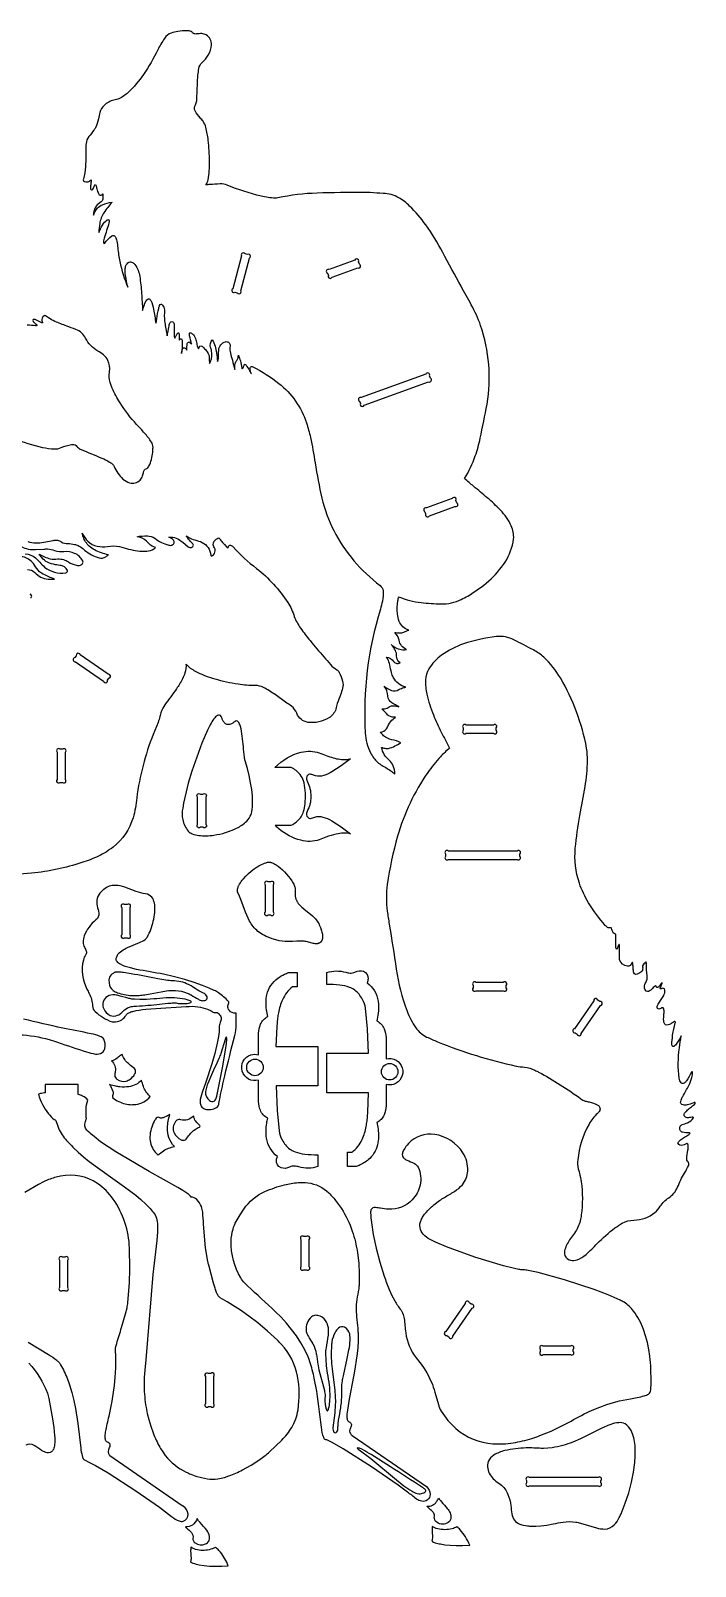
# Model space of a CAD drawing. Extents: x 24.3 to 52.2, y 11 to 37.2.
# Drawn here: x 42.19 to 52.24, y 11.23 to 34.44 of the extents above; entities that cross this region are included whole.
import ezdxf

# ---------------------------------------------------------------- set-up
doc = ezdxf.new("R2010")
doc.units = 0
doc.header["$MEASUREMENT"] = 0
doc.layers.get('0').update_dxf_attribs({"linetype": 'CONTINUOUS'})

msp = doc.modelspace()

# ---------------------------------------------------------------- linework, layer by layer
for points in [[(45.527, 29.254, -0.040772), (45.507, 29.34, -0.462979), (45.528, 29.365, -0.128791), (45.55, 29.362, -0.049562), (45.943, 29.112, -0.147565), (46.361, 28.513, -0.025581), (46.42, 28.295, -0.013372), (46.491, 27.91, 0.015224), (46.593, 27.377, 0.057868), (46.772, 26.886, 0.111184), (47.476, 26.054, -0.200682), (47.518, 25.976, -0.073309), (47.508, 25.818, -0.029023), (47.479, 25.697, 0.090055), (47.249, 23.826, 0.106437), (47.33, 23.528, 0.043726), (47.379, 23.445, 0.097324), (47.503, 23.336, -0.029783), (47.652, 23.243, -0.018141), (47.698, 23.206, 0.085694), (47.674, 23.33, 0.113279), (47.612, 23.415, -0.172395), (47.496, 23.609, 0.15305), (47.513, 23.604, 0.082138), (47.58, 23.591, 0.051844), (47.602, 23.593, 0.06517), (47.698, 23.63, -0.010374), (47.789, 23.677, 0.067193), (47.65, 23.724, -0.126116), (47.528, 23.785, -0.021172), (47.476, 23.838, 0.219053), (47.571, 23.89, 0.049125), (47.602, 23.95, -0.105175), (47.673, 24.037, -0.031883), (47.709, 24.063, -0.144272), (47.607, 24.086, -0.051908), (47.592, 24.098, -0.010503), (47.501, 24.192, 0.144221), (47.582, 24.201, 0.053539), (47.613, 24.222, -0.166104), (47.686, 24.237, -0.03772), (47.759, 24.224, -0.044542), (47.723, 24.241, -0.011487), (47.651, 24.283, -0.240347), (47.592, 24.381, 0.139622), (47.538, 24.536, 0.089887), (47.644, 24.47, 0.217327), (47.759, 24.482, -0.074916), (47.835, 24.514, -0.04447), (47.862, 24.517, -0.202975), (47.674, 24.668, -0.053822), (47.647, 24.739, -0.017577), (47.621, 24.855, 0.065788), (47.589, 24.944, 0.038588), (47.568, 24.975, -0.213749), (47.68, 24.904, 0.180505), (47.729, 24.876, 0.085795), (47.747, 24.877, 0.055747), (47.776, 24.887, -0.16982), (47.726, 24.967, -0.029013), (47.723, 25.01, 0.124388), (47.694, 25.093, 0.037477), (47.64, 25.164, 0.172299), (47.82, 25.084, 0.069621), (47.875, 25.089, -0.260544), (47.76, 25.229, 0.145007), (47.696, 25.347, 0.032657), (47.768, 25.338, 0.101739), (47.834, 25.352, -0.015311), (47.907, 25.383, -0.229171), (47.763, 25.514, -0.079183), (47.737, 25.629, -0.057845), (47.742, 25.826, -0.068263), (47.76, 25.886, 0.086745), (48.093, 25.798, 0.019665), (48.396, 25.778, 0.11819), (48.702, 25.845, 0.027778), (48.799, 25.897, 0.043529), (49.118, 26.125, 0.06709), (49.367, 26.411, 0.10947), (49.493, 26.759, 0.136956), (49.458, 26.957, 0.081604), (49.294, 27.195, 0.024966), (49.096, 27.381, 0.004518), (48.888, 27.556, -0.009427), (48.751, 27.674, 0.05985), (48.914, 28.016, 0.033488), (48.988, 28.282, 0.004868), (49.092, 28.797, 0.12504), (48.995, 29.987, 0.042419), (48.854, 30.299, 0.00249), (48.698, 30.579, -0.002268), (48.421, 31.092, 0.032317), (48.165, 31.507, 0.039698), (47.921, 31.792, 0.056565), (47.755, 31.919, 0.125464), (47.521, 31.983, -0.009386), (47.325, 31.996, 0.014605), (47.226, 31.999, 0.007702), (46.521, 31.988, 0.046505), (45.929, 31.915, -0.040768), (45.886, 31.912, -0.048831), (45.675, 31.942, -0.03478), (45.159, 32.108, 0.10837), (45.055, 32.127, 0.01146), (44.897, 32.117, -0.017336), (44.839, 32.116, 0.129207), (44.872, 32.19, 0.047421), (44.893, 32.467, 0.025874), (44.875, 32.789, 0.033105), (44.839, 32.983, 0.076913), (44.797, 33.074, 0.036415), (44.751, 33.126, -0.052159), (44.676, 33.232, -0.291498), (44.682, 33.322, 0.100968), (44.7, 33.384, 0.019815), (44.703, 33.458, -0.005973), (44.718, 33.774, -0.016783), (44.733, 33.872, -0.161306), (44.781, 33.962, 0.089163), (44.871, 34.075, 0.127736), (44.923, 34.229, 0.279506), (44.843, 34.379, 0.112324), (44.777, 34.399, 0.051412), (44.699, 34.394, -0.16524), (44.649, 34.403, -0.092947), (44.63, 34.423, 0.125953), (44.613, 34.434, 0.057677), (44.558, 34.442, 0.067401), (44.415, 34.432, 0.026223), (44.315, 34.408, 0.177324), (44.214, 34.327, 0.037854), (44.11, 34.154, -0.038532), (43.896, 33.784, -0.049801), (43.663, 33.51, -0.077668), (43.524, 33.415, -0.055971), (43.448, 33.393, 0.130894), (43.299, 33.315, 0.127166), (43.236, 33.209, 0.038662), (43.214, 33.111, -0.075245), (43.167, 32.977, -0.030197), (43.143, 32.938, -0.007341), (43.068, 32.843, 0.135954), (43.026, 32.737, 0.026991), (43.021, 32.689), (43.021, 32.473, -0.031564), (43.009, 32.295, -0.056242), (42.985, 32.204, 0.272827), (42.989, 32.174, 0.229465), (43.058, 32.159, 0.099194), (43.078, 32.17, -0.031572), (43.101, 32.188, -0.080858), (43.098, 32.13, 0.013761), (43.091, 32.068, 0.20006), (43.099, 32.042, 0.432905), (43.131, 32.048, 0.063666), (43.154, 32.105, -0.247859), (43.17, 32.12, -0.082897), (43.186, 32.07, 0.030457), (43.207, 31.997, 0.051747), (43.224, 31.964, 0.306496), (43.254, 31.956, 0.173615), (43.28, 31.975, -0.060536), (43.279, 31.895, -0.169479), (43.255, 31.856, 0.145464), (43.179, 31.789, 0.128949), (43.14, 31.685, 0.052774), (43.141, 31.653, -0.109176), (43.199, 31.762, -0.117563), (43.275, 31.813, -0.084076), (43.419, 31.85, 0.033272), (43.295, 31.692, 0.101105), (43.232, 31.527, 0.029524), (43.219, 31.392, -0.018868), (43.274, 31.506, -0.124912), (43.344, 31.582, -0.133567), (43.364, 31.588, -0.211507), (43.371, 31.584, -0.143071), (43.372, 31.537, -0.009734), (43.3, 31.309, 0.110694), (43.294, 31.223, 0.132252), (43.308, 31.233, -0.063855), (43.416, 31.34, -0.459191), (43.467, 31.33, -0.075498), (43.491, 31.263, -0.027738), (43.506, 31.16, 0.018906), (43.536, 30.953, 0.042026), (43.657, 30.566, -0.016788), (43.623, 30.743, -0.048138), (43.619, 30.847, -0.09246), (43.635, 30.906, -0.227671), (43.692, 30.948, -0.189015), (43.737, 30.935, -0.088625), (43.766, 30.907, -0.11703), (43.838, 30.73, -0.021319), (43.866, 30.473, -0.00174), (43.882, 30.214, -0.062294), (43.934, 30.358, -0.121512), (43.959, 30.385, -0.361151), (43.996, 30.377, -0.073956), (44.005, 30.365, -0.067967), (44.048, 30.23, -0.015404), (44.08, 30.023, 0.039815), (44.096, 30.087, -0.026904), (44.125, 30.246, -0.022071), (44.139, 30.291, -0.271564), (44.16, 30.309, -0.186502), (44.169, 30.307, -0.174188), (44.207, 30.244, -0.078441), (44.211, 30.17, 0.041838), (44.212, 30.077, 0.021178), (44.225, 29.985), (44.253, 29.832, 0.047984), (44.262, 29.876, 0.008778), (44.281, 29.985, -0.090626), (44.297, 30.034, -0.520928), (44.347, 30.033, -0.126081), (44.361, 29.98, -0.004085), (44.357, 29.859, 0.095126), (44.368, 29.795, -0.045265), (44.394, 29.841, -0.042376), (44.41, 29.867, -0.123571), (44.421, 29.875, -0.31691), (44.427, 29.871, -0.125343), (44.436, 29.837), (44.434, 29.767, -0.149927), (44.456, 29.785, -0.353541), (44.476, 29.777, -0.139967), (44.482, 29.751, -0.018029), (44.472, 29.562, -0.091352), (44.48, 29.611, -0.081701), (44.489, 29.642, -0.428919), (44.523, 29.646, -0.061096), (44.551, 29.614, -0.016896), (44.556, 29.713, -0.41913), (44.585, 29.737, -0.136339), (44.596, 29.732, -0.037085), (44.622, 29.705, -0.01849), (44.592, 29.831, -0.040065), (44.59, 29.863, -0.535475), (44.613, 29.875, -0.054893), (44.65, 29.847, -0.124886), (44.688, 29.771, -0.009056), (44.703, 29.698, 0.07693), (44.729, 29.634, -0.132825), (44.746, 29.672, -0.352835), (44.779, 29.676, -0.117362), (44.796, 29.661, 0.007817), (44.844, 29.609, -0.158132), (44.886, 29.516, -0.027287), (44.89, 29.454, 0.016373), (44.893, 29.414, 0.070756), (44.911, 29.444, 0.139796), (44.925, 29.606, 0.017005), (44.909, 29.656, -0.232909), (44.932, 29.772, -0.098984), (44.977, 29.676, -0.027964), (44.999, 29.571, -0.008174), (45.014, 29.442, 0.130097), (45.027, 29.49, -0.024215), (45.031, 29.555, -0.00918), (45.033, 29.619, -0.308176), (45.136, 29.742, -0.452621), (45.204, 29.693, -0.047988), (45.202, 29.653, 0.071036), (45.21, 29.571, 0.016355), (45.239, 29.465, -0.004463), (45.276, 29.322, -0.087575), (45.282, 29.411, -0.104557), (45.307, 29.459, 0.158869), (45.33, 29.537, -0.06344), (45.36, 29.451, -0.013544), (45.38, 29.346, 0.155344), (45.39, 29.33, 0.139595), (45.41, 29.364, -0.042289), (45.424, 29.403, -0.17433), (45.446, 29.388, -0.053857), (45.497, 29.305, 0.018107)], [(45.377, 31.038), (45.247, 30.543, 1), (45.278, 30.489), (45.314, 30.48, 1), (45.368, 30.511), (45.498, 31.006, 1), (45.467, 31.06), (45.431, 31.069, 1)], [(46.748, 30.717), (47.135, 30.858, 1), (47.161, 30.915), (47.149, 30.949, 1), (47.092, 30.975), (46.705, 30.835, 1), (46.679, 30.778), (46.692, 30.744, 1)], [(47.233, 28.78), (48.207, 29.134, 1), (48.234, 29.191), (48.221, 29.225, 1), (48.165, 29.252), (47.19, 28.897, 1), (47.164, 28.841), (47.177, 28.806, 1)], [(48.22, 27.111), (48.607, 27.252, 1), (48.633, 27.308), (48.621, 27.343, 1), (48.564, 27.369), (48.177, 27.228, 1), (48.151, 27.172), (48.163, 27.137, 1)], [(50.985, 20.841, 0.086356), (50.974, 20.873, 0.337845), (50.958, 20.88, -0.194882), (50.915, 20.887, -0.079992), (50.881, 20.918, -0.042199), (50.629, 21.256, -0.052481), (50.488, 21.557, -0.103803), (50.427, 22.083, -0.01828), (50.497, 22.579, 0.003073), (50.576, 23.015, 0.037001), (50.611, 23.407, 0.040576), (50.598, 23.595, 0.086335), (50.202, 24.658, 0.06807), (49.95, 24.972, 0.06038), (49.795, 25.082, -0.000932), (49.499, 25.234, 0.141066), (49.231, 25.284, 0.050121), (48.734, 25.173, 0.06881), (48.405, 25.004, 0.095874), (48.211, 24.795, 0.122932), (48.161, 24.629, 0.069334), (48.181, 24.412, 0.042064), (48.28, 24.1, 0.023047), (48.399, 23.839, 0.002463), (48.525, 23.595, 0.039646), (48.387, 23.467, 0.037624), (48.195, 23.227, 0.083391), (47.739, 22.264, 0.033792), (47.582, 21.537, 0.067328), (47.582, 21.134, 0.010804), (47.613, 20.935, -0.005879), (47.717, 20.257, 0.051129), (47.881, 19.623, 0.061528), (48.014, 19.371, 0.120391), (48.178, 19.23, -0.003044), (48.344, 19.157, 0.042915), (49.533, 18.791, 0.030365), (49.657, 18.775, -0.07845), (49.815, 18.727, -0.016281), (49.872, 18.699, -0.037843), (50.511, 18.295, 0.05744), (50.575, 18.262, 0.029234), (50.636, 18.248, -0.063016), (50.768, 18.2, -0.447657), (50.789, 18.106, -0.070386), (50.763, 18.075, 0.081348), (50.636, 17.913, 0.099098), (50.463, 17.375, 0.075183), (50.47, 17.238, 0.019962), (50.489, 17.173, -0.041804), (50.516, 17.041, -0.068183), (50.518, 16.539, -0.017113), (50.502, 16.452, -0.099956), (50.414, 16.266, 0.006711), (50.353, 16.184, 0.064491), (50.269, 16.018, 0.166516), (50.27, 15.926, 0.225805), (50.352, 15.857, 0.161223), (50.455, 15.861, 0.089089), (50.589, 15.941, 0.021989), (50.758, 16.107, -0.033319), (51.027, 16.343, -0.027573), (51.137, 16.415, -0.114948), (51.314, 16.462, 0.170905), (51.63, 16.576, 0.075307), (51.712, 16.671, -0.108607), (51.842, 16.799, 0.135637), (51.975, 16.959, -0.011252), (52.021, 17.069, -0.030948), (52.081, 17.173, 0.035434), (52.138, 17.284, 0.194784), (52.141, 17.329, 0.078382), (52.124, 17.351, -0.148321), (52.113, 17.387, -0.04338), (52.13, 17.517, 0.054055), (52.133, 17.593, 0.320944), (52.114, 17.618, 0.237531), (52.095, 17.612, -0.2564), (52.006, 17.597, -0.162597), (51.981, 17.618, -0.258488), (51.982, 17.635, -0.09509), (52.019, 17.674, -0.031192), (52.08, 17.714, 0.013014), (52.147, 17.757, 0.081454), (52.162, 17.772, 0.232193), (52.162, 17.778, 0.137334), (52.148, 17.781, -0.062668), (52.051, 17.789, -0.056573), (52.031, 17.797, -0.204894), (52.01, 17.834, -0.14375), (52.014, 17.88, -0.179055), (52.046, 17.906, 0.006521), (52.125, 17.933, 0.159185), (52.214, 18.006, 0.237216), (52.213, 18.014, 0.191124), (52.194, 18.017, -0.05313), (52.119, 18.01, -0.269455), (52.076, 18.037, -0.217237), (52.076, 18.068, -0.068876), (52.099, 18.102, -0.045572), (52.154, 18.152, 0.011009), (52.216, 18.201, 0.043771), (52.239, 18.223, 0.150407), (52.242, 18.234, 0.289985), (52.239, 18.238, 0.175728), (52.215, 18.234, -0.053935), (52.117, 18.202, -0.089763), (52.057, 18.202, -0.148469), (52.027, 18.221, -0.096531), (52.02, 18.235, -0.109293), (52.026, 18.274, -0.053312), (52.053, 18.332, 0.004604), (52.146, 18.499, 0.053511), (52.191, 18.616, 0.075411), (52.198, 18.705, 0.271934), (52.184, 18.697, -0.030385), (52.108, 18.567, -0.092341), (52.073, 18.533, -0.142053), (52.044, 18.527, -0.183072), (52.028, 18.536, -0.144834), (51.998, 18.607, -0.067129), (52.002, 19.065, -0.004602), (52.03, 19.246, -0.041938), (51.951, 19.121, -0.02449), (51.93, 19.097, -0.072328), (51.915, 19.087, -0.41057), (51.892, 19.098, -0.130269), (51.886, 19.15, -0.027395), (51.895, 19.207, 0.062135), (51.898, 19.257, -0.061353), (51.919, 19.354, 0.031194), (51.929, 19.405, -0.033644), (51.942, 19.449, 0.64095), (51.925, 19.463, -0.016149), (51.87, 19.43, -0.044291), (51.832, 19.414, -0.187926), (51.791, 19.416, -0.147354), (51.775, 19.432, -0.099038), (51.764, 19.475, -0.036594), (51.768, 19.581, 0.035722), (51.768, 19.641, 0.119773), (51.757, 19.67, 0.214699), (51.746, 19.673, 0.118191), (51.721, 19.662, -0.083252), (51.692, 19.653, -0.505904), (51.663, 19.687, -0.092778), (51.681, 19.728, 0.003161), (51.755, 19.841, 0.112099), (51.783, 19.92, 0.148471), (51.774, 19.957, 0.326869), (51.749, 19.966, 0.046284), (51.727, 19.957, -0.666499), (51.713, 19.972, -0.012637), (51.736, 20.031, 0.035099), (51.741, 20.052, 0.01044), (51.691, 19.993, -0.104102), (51.67, 19.979, -0.496762), (51.652, 19.994, 0.64235), (51.636, 20.001, 0.039343), (51.579, 19.949, -0.099094), (51.534, 19.918, -0.208673), (51.5, 19.922, -0.240867), (51.473, 19.988, -0.130699), (51.492, 20.054, 0.16417), (51.516, 20.156, -0.041162), (51.503, 20.335, 0.075174), (51.5, 20.356, 0.085682), (51.496, 20.365, 0.237243), (51.49, 20.362, -0.113095), (51.463, 20.336, 0.287432), (51.446, 20.275, -0.265086), (51.419, 20.211, -0.144657), (51.339, 20.177, -0.387544), (51.311, 20.199, -0.036245), (51.303, 20.269, -0.018682), (51.299, 20.333, 0.119524), (51.291, 20.357, 0.125931), (51.284, 20.35, -0.361933), (51.216, 20.301, -0.325859), (51.097, 20.398, -0.055794), (51.094, 20.424, -0.009752), (51.097, 20.603, 0.093109), (51.09, 20.63, 0.252178), (51.084, 20.622, 0.029117), (51.07, 20.594, -0.123455), (51.057, 20.562, -0.243845), (51.05, 20.56, -0.247592), (51.042, 20.576, -0.014941), (51.042, 20.691, 0.008216), (51.042, 20.787, -0.279785), (50.993, 20.819, -0.066013)], [(42.868, 24.903), (43.288, 24.612, 1), (43.35, 24.623), (43.37, 24.653, 1), (43.359, 24.714), (42.939, 25.006, 1), (42.878, 24.995), (42.857, 24.965, 1)], [(45.068, 24.075, 0.21732), (45.044, 24.096, 0.21732), (45.012, 24.093, 0.097879), (44.961, 24.042, 0.035971), (44.903, 23.948), (44.862, 23.867), (44.779, 23.673), (44.627, 23.248), (44.572, 23.066), (44.539, 22.938), (44.502, 22.767), (44.488, 22.691, 0.087543), (44.488, 22.518, 0.129432), (44.573, 22.341, 0.107896), (44.63, 22.303, 0.070374), (44.73, 22.277, 0.066219), (44.96, 22.282, 0.080471), (45.304, 22.387, 0.075776), (45.456, 22.494, 0.092825), (45.523, 22.594, 0.044216), (45.534, 22.633, 0.049524), (45.546, 22.785), (45.542, 22.875), (45.532, 22.972), (45.516, 23.074), (45.494, 23.181), (45.467, 23.29), (45.433, 23.405, -0.034943), (45.423, 23.461, -0.002177), (45.389, 23.778, 0.032122), (45.362, 23.924, 0.058736), (45.337, 23.986, 0.118694), (45.316, 24.006, 0.282715), (45.281, 24.002, -0.084465), (45.203, 23.956, -0.311209), (45.116, 23.984, -0.057135), (45.102, 24.005), (45.087, 24.034, 0.030593)], [(48.732, 23.903), (48.732, 23.867, 1), (48.776, 23.822), (49.188, 23.822, 1), (49.232, 23.867), (49.232, 23.903, 1), (49.188, 23.947), (48.776, 23.947, 1)], [(42.589, 23.536), (42.589, 23.124, 1), (42.634, 23.08), (42.67, 23.08, 1), (42.714, 23.124), (42.714, 23.536, 1), (42.67, 23.58), (42.634, 23.58, 1)], [(45.884, 23.306, -0.137942), (46.282, 23.536, -0.136379), (46.554, 23.525, 0.024005), (46.765, 23.45, 0.085593), (46.965, 23.426, 0.030997), (47.026, 23.435), (46.885, 23.332), (46.814, 23.282, -0.015444), (46.719, 23.225, -0.069504), (46.586, 23.175, -0.147106), (46.469, 23.19, 0.043035), (46.417, 23.203, 0.275288), (46.374, 23.181, 0.187531), (46.361, 23.137, 0.049446), (46.366, 23.115, 0.007367), (46.404, 23.014, -0.124061), (46.419, 22.777, -0.034628), (46.405, 22.723, 0.016532), (46.363, 22.613, 0.346007), (46.396, 22.538, 0.15317), (46.422, 22.535, 0.060378), (46.486, 22.554, -0.154569), (46.608, 22.556, -0.066404), (46.743, 22.498), (46.814, 22.455), (46.885, 22.405), (47.026, 22.302, 0.107399), (46.812, 22.298, 0.034356), (46.653, 22.25, -0.005535), (46.554, 22.212, -0.144527), (46.275, 22.204, -0.114737), (45.943, 22.378, -0.021255), (45.886, 22.431), (46.127, 22.431, 0.057297), (46.226, 22.496, 0.1439), (46.317, 22.639, 0.051329), (46.339, 22.754, 0.080463), (46.323, 23.074, 0.172422), (46.205, 23.257, 0.033523), (46.127, 23.306)], [(44.757, 22.901), (44.794, 22.901, -1), (44.838, 22.857), (44.838, 22.445, -1), (44.794, 22.401), (44.757, 22.401, -1), (44.713, 22.445), (44.713, 22.857, -1)], [(48.464, 21.997), (48.464, 21.961, 1), (48.508, 21.916), (49.545, 21.916, 1), (49.589, 21.961), (49.589, 21.997, 1), (49.545, 22.041), (48.508, 22.041, 1)], [(43.255, 21.425, 0.265864), (43.194, 21.211, -0.021325), (43.218, 21.104, -0.279523), (43.176, 21, 0.131145), (42.998, 20.762, 0.087249), (42.981, 20.66, 0.119528), (43.001, 20.589, -0.067133), (43.029, 20.529, -0.222096), (43.023, 20.477, 0.101464), (42.985, 20.393, 0.176458), (43.04, 19.952, 0.017902), (43.074, 19.89, -0.12328), (43.123, 19.699, 0.210939), (43.163, 19.615, 0.089439), (43.419, 19.457, 0.075611), (43.522, 19.469, 0.141549), (43.608, 19.527, 0.034904), (43.639, 19.572, -0.122071), (43.671, 19.596, -0.051429), (43.736, 19.618, -0.03311), (43.928, 19.65), (44.081, 19.663), (44.541, 19.689, -0.069788), (44.719, 19.687, -0.051591), (44.862, 19.651, -0.045609), (44.935, 19.614, 0.070309), (44.958, 19.6, 0.111182), (44.973, 19.598), (44.995, 19.601, -0.202789), (45.025, 19.589, -0.085052), (45.063, 19.541, -0.184723), (45.064, 19.481, 0.016251), (45.043, 19.413, 0.040121), (45.042, 19.373, -0.030737), (45.029, 19.239, -0.0172), (45.01, 19.136), (44.973, 18.98), (44.929, 18.822), (44.84, 18.546), (44.783, 18.392, 0.099809), (44.752, 18.247, 0.109207), (44.767, 18.186, 0.205628), (44.826, 18.141, 0.208435), (45, 18.163, 0.248484), (45.036, 18.227, -0.012531), (45.053, 18.321, -0.002973), (45.123, 18.643, -0.001302), (45.276, 19.253, 0.052258), (45.297, 19.419), (45.297, 19.58, 0.222753), (45.295, 19.588, 0.222753), (45.288, 19.591, -0.273665), (45.194, 19.631, -0.080036), (45.174, 19.666, -0.171922), (45.18, 19.732, 0.11003), (45.184, 19.76, 0.137324), (45.178, 19.771, 0.047058), (45.03, 19.899, 0.041018), (44.966, 19.935), (44.889, 19.97), (44.786, 20.011), (44.663, 20.055), (44.522, 20.099), (44.365, 20.142), (44.198, 20.18, -0.001165), (43.79, 20.251), (43.697, 20.274, -0.055267), (43.545, 20.33, -0.089319), (43.495, 20.369, -0.217651), (43.484, 20.42, -0.170562), (43.529, 20.504, -0.067985), (43.606, 20.558, -0.023828), (43.68, 20.594), (43.833, 20.657, 0.06274), (43.919, 20.703, 0.097923), (43.953, 20.744, 0.046786), (44.005, 20.856, 0.061025), (44.065, 21.111, 0.069971), (44.059, 21.258, 0.10968), (44.021, 21.342, 0.193431), (43.927, 21.393, -0.048841), (43.785, 21.429), (43.611, 21.493, 0.074685), (43.47, 21.523, 0.184525), (43.294, 21.461, 0.032865)], [(45.735, 21.531), (45.735, 21.119, 1), (45.779, 21.075), (45.816, 21.075, 1), (45.86, 21.119), (45.86, 21.531, 1), (45.816, 21.575), (45.779, 21.575, 1)], [(43.566, 21.187), (43.566, 20.776, 1), (43.61, 20.731), (43.647, 20.731, 1), (43.691, 20.776), (43.691, 21.187, 1), (43.647, 21.231), (43.61, 21.231, 1)], [(43.375, 20.045, 0.235984), (43.435, 19.934, 0.067837), (43.502, 19.899, 0.044997), (43.607, 19.871, 0.06628), (43.831, 19.859, 0.018227), (43.915, 19.869), (43.997, 19.883), (44.161, 19.915), (44.245, 19.927, -0.040379), (44.378, 19.934, -0.089621), (44.558, 19.893, -0.023478), (44.614, 19.866, 0.010201), (44.726, 19.801, 0.085271), (44.779, 19.781, 0.177386), (44.837, 19.788, 0.212729), (44.858, 19.818, 0.212729), (44.85, 19.854, 0.13471), (44.803, 19.894, 0.014065), (44.761, 19.914, -0.025067), (44.651, 19.98, 0.025747), (44.576, 20.023, 0.11332), (44.334, 20.08, -0.027483), (44.233, 20.088), (44.111, 20.108, 0.001845), (43.709, 20.187), (43.594, 20.205, 0.022584), (43.525, 20.212, 0.06903), (43.467, 20.208, 0.071512), (43.452, 20.203, 0.116018), (43.39, 20.15, 0.169714), (43.372, 20.077, 0.013174)], [(45.903, 18.491), (45.918, 18.121), (45.945, 17.81, 0.102496), (45.991, 17.677, 0.030802), (46.043, 17.598, 0.13947), (46.187, 17.495, 0.060504), (46.335, 17.46, 0.031161), (46.532, 17.45), (46.532, 17.272, -0.157017), (46.245, 17.267, 0.035508), (46.18, 17.279, 0.137191), (46.105, 17.263, -0.223616), (45.975, 17.253, -0.331314), (45.907, 17.367, -0.077159), (45.921, 17.424, -0.196314), (45.756, 17.703, -0.079424), (45.76, 17.927, -0.019507), (45.774, 18.001, -0.181595), (45.663, 18.122, -0.077993), (45.634, 18.253), (45.635, 18.577, -0.410058), (45.389, 18.713, -0.410058), (45.521, 18.961, -0.144622), (45.635, 18.962), (45.634, 19.287, -0.081971), (45.665, 19.422, -0.173688), (45.774, 19.539, -0.020262), (45.755, 19.641, -0.085073), (45.762, 19.87, -0.178805), (45.927, 20.12, -0.058275), (46.027, 20.179, -0.023841), (46.087, 20.204), (46.219, 20.204), (46.219, 19.988), (46.15, 19.988, 0.131685), (45.997, 19.794, 0.059206), (45.937, 19.596, 0.01486), (45.923, 19.515), (45.91, 19.383), (45.899, 19.088), (46.532, 19.088), (46.532, 18.491)], [(47.297, 18.984), (47.281, 19.354), (47.254, 19.665, 0.1025), (47.208, 19.798, 0.030814), (47.156, 19.877, 0.13946), (47.012, 19.98, 0.060505), (46.864, 20.015, 0.031162), (46.667, 20.025), (46.667, 20.203, -0.157018), (46.954, 20.208, 0.035507), (47.019, 20.196, 0.137191), (47.094, 20.212, -0.223615), (47.224, 20.223, -0.331314), (47.292, 20.108, -0.077174), (47.279, 20.051, -0.196317), (47.443, 19.772, -0.070376), (47.444, 19.586, -0.029264), (47.425, 19.474, -0.181612), (47.536, 19.353, -0.078004), (47.565, 19.222), (47.564, 18.898, -0.410051), (47.81, 18.762, -0.410051), (47.678, 18.514, -0.144562), (47.564, 18.513), (47.565, 18.188, -0.081963), (47.534, 18.053, -0.173695), (47.425, 17.936), (47.438, 17.867, -0.082908), (47.442, 17.632, -0.161539), (47.317, 17.393, -0.087486), (47.172, 17.296, -0.023841), (47.112, 17.271), (46.98, 17.271), (46.98, 17.487), (47.049, 17.487, 0.131684), (47.203, 17.681, 0.059206), (47.263, 17.879, 0.01486), (47.276, 17.96), (47.289, 18.092), (47.3, 18.387), (46.667, 18.387), (46.667, 18.984)], [(48.882, 20.011), (48.882, 19.974, 1), (48.926, 19.93), (49.338, 19.93, 1), (49.382, 19.974), (49.382, 20.011, 1), (49.338, 20.055), (48.926, 20.055, 1)], [(43.279, 19.737, 0.139088), (43.294, 19.658, 0.182914), (43.389, 19.557, 0.21481), (43.504, 19.558, 0.085615), (43.562, 19.594), (43.609, 19.64, -0.145043), (43.708, 19.689, -0.045201), (43.791, 19.697, 0.017233), (43.967, 19.709, -0.005375), (44.307, 19.744, -0.038982), (44.388, 19.745, -0.022518), (44.42, 19.739, 0.03454), (44.479, 19.735, 0.048087), (44.578, 19.742, 0.099294), (44.612, 19.754, 0.302494), (44.618, 19.762, 0.302494), (44.612, 19.77, 0.073937), (44.585, 19.783, 0.033036), (44.525, 19.8, 0.040155), (44.362, 19.821, 0.025675), (44.236, 19.821, 0.005931), (44.05, 19.805), (43.94, 19.799), (43.841, 19.798), (43.757, 19.8), (43.737, 19.802, -0.030423), (43.672, 19.814, 0.003077), (43.497, 19.861, 0.07682), (43.43, 19.868, 0.157631), (43.327, 19.828, 0.186815)], [(50.705, 19.777), (50.414, 19.356, 1), (50.425, 19.295), (50.455, 19.274, 1), (50.516, 19.285), (50.808, 19.705, 1), (50.797, 19.767), (50.767, 19.788, 1)], [(45.064, 18.982, -0.021446), (45.035, 18.906, -0.003771), (44.906, 18.624), (44.868, 18.529, 0.031438), (44.842, 18.444, 0.079162), (44.835, 18.365, 0.162267), (44.856, 18.311, 0.107565), (44.909, 18.261, 0.385849), (44.977, 18.273, 0.11701), (45.006, 18.338), (45.089, 18.762), (45.135, 19.029), (45.149, 19.131, 0.034914), (45.154, 19.193, 0.07268), (45.151, 19.225, 0.242214), (45.15, 19.228, 0.242214), (45.147, 19.229, 0.203353), (45.141, 19.221, 0.037436), (45.13, 19.194)], [(43.412, 18.87, -0.081282), (43.459, 18.793, -0.12875), (43.468, 18.707, 0.0373), (43.461, 18.651, 0.254621), (43.493, 18.591, 0.215209), (43.634, 18.563, 0.088697), (43.691, 18.592, 0.1127), (43.761, 18.667, 0.173392), (43.774, 18.725, 0.199126), (43.757, 18.752, 0.014547), (43.681, 18.814, -0.103447), (43.581, 18.94, -0.020105), (43.571, 18.964, 0.192219), (43.545, 18.952, -0.024014), (43.495, 18.908, -0.117327)], [(45.581, 18.645, -0.414214), (45.456, 18.77, -0.414214), (45.581, 18.895, -0.414214), (45.706, 18.77, -0.414214)], [(47.619, 18.83, -0.414214), (47.744, 18.705, -0.414214), (47.619, 18.58, -0.414214), (47.494, 18.705, -0.414214)], [(43.383, 18.511, -0.04501), (43.427, 18.422, -0.115782), (43.436, 18.373, -0.076647), (43.426, 18.342, 0.203065), (43.431, 18.312, 0.088211), (43.522, 18.253, 0.096349), (43.716, 18.207, 0.022647), (43.779, 18.211, 0.208485), (43.996, 18.329, 0.064212), (43.988, 18.339, -0.121384), (43.894, 18.484, -0.032309), (43.866, 18.577, -0.172453), (43.673, 18.478, -0.067449), (43.539, 18.477, -0.021191), (43.478, 18.487, -0.021822)], [(42.909, 18.359), (42.909, 18.511), (42.409, 18.511), (42.409, 18.386, 0.016681), (42.336, 18.374, 0.0277), (42.305, 18.365, 0.090869), (42.457, 18.069, 0.059497), (42.542, 17.985, 0.029402), (42.571, 17.967, 0.011973), (42.61, 17.853, 0.092969), (42.732, 17.663, -0.011755), (42.828, 17.563), (42.907, 17.489), (42.989, 17.418), (43.074, 17.349), (43.432, 17.091), (43.61, 16.966), (43.777, 16.838), (43.855, 16.772), (43.928, 16.705), (43.996, 16.635, -0.019048), (44.057, 16.562, -0.111923), (44.096, 16.467, -0.048021), (44.108, 16.358, -0.018169), (44.108, 16.282), (44.099, 16.155), (44.037, 15.64), (43.931, 14.349), (43.916, 14.192), (43.907, 14.08), (43.905, 13.948, 0.041017), (43.934, 13.63), (43.952, 13.539), (43.976, 13.445), (44.005, 13.347), (44.041, 13.246, 0.038557), (44.142, 13.028, 0.018951), (44.187, 12.956), (44.225, 12.904, 0.11649), (44.54, 12.652, 0.018127), (44.611, 12.621), (44.688, 12.593), (44.771, 12.569), (44.862, 12.549, 0.08582), (45.018, 12.55, 0.033697), (45.118, 12.571), (45.188, 12.594, 0.034571), (45.395, 12.686), (45.525, 12.759), (45.641, 12.833), (45.734, 12.902, 0.020864), (45.8, 12.957), (45.988, 13.136, 0.059321), (46.137, 13.324, 0.095561), (46.233, 13.595, 0.082613), (46.225, 14.104, 0.137205), (45.984, 14.58, 0.018997), (45.92, 14.646), (45.769, 14.785), (45.623, 14.907), (45.486, 15.011), (45.361, 15.099), (45.162, 15.225), (45.053, 15.288, -0.123276), (45.026, 15.316, -0.044244), (45.001, 15.366, -0.020774), (44.977, 15.431), (44.955, 15.506), (44.883, 15.783, -0.022026), (44.869, 15.833), (44.857, 15.894), (44.835, 16.042), (44.801, 16.398, 0.029941), (44.79, 16.582, 0.038581), (44.771, 16.665, 0.121425), (44.7, 16.773, 0.153413), (44.614, 16.811, 0.120739), (44.594, 16.836, 0.035253), (44.553, 16.869), (44.491, 16.91), (44.413, 16.956), (43.981, 17.197), (43.477, 17.492), (43.247, 17.647), (43.147, 17.725, -0.018201), (43.06, 17.801, -0.294844), (43.009, 17.913, -0.056133), (43.03, 17.987, 0.079555), (43.032, 18.002, 0.229137), (43.029, 18.008, 0.023814), (43.028, 18.135, -0.087767), (43.054, 18.273, 0.165155), (42.972, 18.338, 0.027083)], [(44.295, 18.06, -0.032564), (44.215, 18.018, -0.079264), (44.165, 18.004, -0.116069), (44.142, 18.009, 0.109647), (44.117, 18.016, 0.217479), (44.088, 18.001, 0.068843), (44.056, 17.953, 0.118722), (43.993, 17.719, 0.166644), (44.058, 17.507, 0.062007), (44.118, 17.444, -0.051731), (44.199, 17.511, -0.053446), (44.275, 17.549, -0.028737), (44.363, 17.576, -0.135304), (44.28, 17.711, -0.077361), (44.259, 17.855, -0.08803)], [(44.655, 18.033, -0.100229), (44.559, 17.979, -0.126472), (44.459, 17.977, 0.108116), (44.427, 17.981, 0.185525), (44.38, 17.953, 0.286057), (44.359, 17.78, 0.174714), (44.463, 17.677, 0.157448), (44.516, 17.669, 0.203958), (44.539, 17.684, -0.036887), (44.592, 17.752, -0.048581), (44.675, 17.833, -0.087917), (44.74, 17.868, 0.317783), (44.751, 17.88, 0.198234), (44.743, 17.896, 0.014184), (44.7, 17.939, -0.136467), (44.658, 18.014, -0.039573)], [(51.568, 13.897, 0.017848), (51.574, 14.035), (51.571, 14.209, 0.018689), (51.553, 14.404), (51.537, 14.506), (51.517, 14.609), (51.49, 14.71), (51.458, 14.809, 0.078938), (51.309, 15.086, 0.079268), (51.164, 15.219, 0.029897), (51.108, 15.251), (50.922, 15.333), (50.712, 15.414), (50.265, 15.561), (49.866, 15.668), (49.716, 15.699, 0.023061), (49.636, 15.71, -0.029704), (49.571, 15.716), (49.508, 15.728), (49.341, 15.77), (48.909, 15.903), (48.479, 16.057), (48.313, 16.126, -0.018641), (48.229, 16.168, -0.071364), (48.127, 16.247, -0.304703), (48.094, 16.461, -0.051703), (48.127, 16.522, -0.053868), (48.22, 16.631, -0.019721), (48.288, 16.691), (48.373, 16.757, -0.021269), (48.446, 16.805, 0.009283), (48.599, 16.896, 0.073045), (48.72, 16.997, 0.165083), (48.799, 17.204, 0.164843), (48.727, 17.479, 0.21008), (48.3, 17.758, 0.248826), (47.905, 17.62, 0.057307), (47.829, 17.52, 0.123839), (47.81, 17.453, 0.224668), (47.84, 17.393, 0.058903), (47.878, 17.369, -0.002021), (47.992, 17.318, -0.14042), (48.051, 17.261, -0.165606), (48.079, 16.99, -0.142289), (47.959, 16.769, -0.228079), (47.599, 16.626, -0.034956), (47.482, 16.641, 0.024927), (47.404, 16.651, 0.07452), (47.366, 16.646, 0.287835), (47.333, 16.603, 0.053318), (47.331, 16.571, 0.023731), (47.343, 16.425), (47.371, 16.244), (47.413, 16.04), (47.469, 15.825), (47.536, 15.612, 0.017991), (47.612, 15.413), (47.653, 15.323), (47.696, 15.241, 0.045572), (47.791, 15.1, -0.105751), (47.83, 15.013, -0.019342), (47.838, 14.975, 0.005625), (47.862, 14.759, 0.131482), (48.019, 14.38, -0.004437), (48.095, 14.284), (48.141, 14.218), (48.18, 14.154, -0.056939), (48.303, 13.861), (48.355, 13.675, 0.061334), (48.397, 13.573, 0.068737), (48.621, 13.311, 0.16348), (49.178, 13.081, 0.060888), (49.489, 13.096, 0.038941), (49.769, 13.162, 0.013577), (49.888, 13.203), (50.061, 13.273), (50.243, 13.36, -0.001414), (50.561, 13.531), (50.682, 13.588), (50.796, 13.635), (50.903, 13.673), (51.004, 13.703), (51.097, 13.727), (51.261, 13.762, 0.021378), (51.468, 13.804, 0.069726), (51.534, 13.832, 0.255179)], [(48.174, 12.434, -0.198538), (48.23, 12.314, -0.487946), (48.103, 12.212, -0.093198), (48.025, 12.245, -0.040915), (47.952, 12.302, 0.011558), (47.89, 12.349), (47.749, 12.452), (47.342, 12.732), (46.916, 13.006), (46.751, 13.099, 0.038687), (46.666, 13.138, -0.017734), (46.643, 13.144, -0.171911), (46.626, 13.162, -0.063687), (46.609, 13.208, -0.01702), (46.599, 13.252, 0.000471), (46.515, 13.875), (46.478, 14.072, 0.026082), (46.413, 14.318, 0.056429), (46.276, 14.607), (46.208, 14.711), (46.134, 14.809), (46.056, 14.903), (45.975, 14.992), (45.893, 15.076, 0.002655), (45.468, 15.466), (45.424, 15.511, -0.05275), (45.366, 15.587, -0.138416), (45.221, 16.14, -0.066522), (45.249, 16.326, -0.059569), (45.299, 16.443), (45.357, 16.542), (45.413, 16.628, -0.139066), (45.729, 16.892, -0.047939), (46.029, 16.994, -0.047425), (46.233, 17.028, -0.046933), (46.381, 17.026, -0.16305), (46.698, 16.872, -0.042193), (46.815, 16.739), (46.888, 16.635, -0.068805), (47.053, 16.296, -0.0443), (47.132, 15.965), (47.151, 15.809), (47.158, 15.65), (47.156, 15.488, -0.021287), (47.15, 15.425, -0.006937), (47.121, 15.26, 0.03843), (47.112, 15.107), (47.117, 14.999, 0.003125), (47.135, 14.826, -0.014061), (47.14, 14.755), (47.141, 14.643), (47.135, 14.527), (47.123, 14.41), (47.088, 14.176, -0.004565), (47.006, 13.754), (46.979, 13.589, 0.052036), (46.973, 13.471, 0.124672), (46.988, 13.426, 0.133976), (47.005, 13.413, -0.170551), (47.036, 13.384, -0.195473), (47.035, 13.347, 0.007988), (47.016, 13.294, 0.301073), (47.038, 13.217, 0.030202), (47.051, 13.206)], [(46.277, 16.168), (46.277, 15.757, 1), (46.321, 15.712), (46.358, 15.712, 1), (46.402, 15.757), (46.402, 16.168, 1), (46.358, 16.212), (46.321, 16.212, 1)], [(42.625, 15.856), (42.625, 15.444, 1), (42.669, 15.4), (42.706, 15.4, 1), (42.75, 15.444), (42.75, 15.856, 1), (42.706, 15.9), (42.669, 15.9, 1)], [(48.762, 15.2), (48.47, 14.78, 1), (48.482, 14.718), (48.512, 14.697, 1), (48.573, 14.708), (48.865, 15.129, 1), (48.854, 15.19), (48.824, 15.211, 1)], [(46.499, 15.023, 0.18777), (46.436, 14.998, 0.251973), (46.355, 14.79, 0.067839), (46.371, 14.736, 0.01119), (46.39, 14.7, 0.007632), (46.457, 14.59, -0.08187), (46.509, 14.442, -0.023279), (46.52, 14.369, 0.019737), (46.532, 14.287), (46.549, 14.2), (46.631, 13.884, -0.050242), (46.643, 13.808), (46.639, 13.755, 0.070099), (46.658, 13.606, 0.093951), (46.67, 13.582, 0.256796), (46.679, 13.58, 0.256796), (46.685, 13.586, 0.073931), (46.696, 13.614, 0.047089), (46.713, 13.716, 0.053403), (46.708, 13.965, 0.005948), (46.679, 14.149), (46.665, 14.259), (46.656, 14.357), (46.652, 14.441, -0.047212), (46.661, 14.531, 0.018221), (46.692, 14.722, 0.056503), (46.691, 14.833, 0.110894), (46.65, 14.944, 0.205308), (46.531, 15.019, 0.02926)], [(46.737, 14.552), (46.733, 14.459), (46.735, 14.373, 0.018775), (46.748, 14.212), (46.79, 13.884), (46.796, 13.794), (46.797, 13.707, -0.019746), (46.788, 13.546), (46.761, 13.322, 0.194923), (46.776, 13.257, 0.236477), (46.799, 13.247, 0.236477), (46.821, 13.259, 0.140834), (46.837, 13.322, -0.025456), (46.84, 13.382), (46.847, 13.439, 0.005447), (46.878, 13.622, 0.013023), (46.891, 13.724), (46.896, 13.806, 0.012442), (46.894, 13.914, -0.03791), (46.904, 14.03, -0.012688), (46.918, 14.108), (46.976, 14.371), (47.003, 14.5, 0.029673), (47.021, 14.644, 0.058972), (47.014, 14.741, 0.219938), (46.937, 14.841, 0.283499), (46.846, 14.828, 0.106317), (46.792, 14.764, 0.086147), (46.744, 14.62, 0.026495)], [(49.941, 14.43), (50.353, 14.43, 1), (50.397, 14.474), (50.397, 14.511, 1), (50.353, 14.555), (49.941, 14.555, 1), (49.897, 14.511), (49.897, 14.474, 1)], [(44.833, 14.098), (44.833, 13.686, 1), (44.877, 13.642), (44.913, 13.642, 1), (44.958, 13.686), (44.958, 14.098, 1), (44.913, 14.142), (44.877, 14.142, 1)], [(49.103, 12.708, 0.184796), (49.205, 12.533, 0.011272), (49.29, 12.47, -0.136438), (49.408, 12.315, -0.060754), (49.452, 12.146, -0.002202), (49.466, 12.02, 0.268236), (49.589, 11.866, 0.072184), (49.703, 11.839, 0.020507), (49.762, 11.835), (49.83, 11.836), (49.908, 11.841), (49.995, 11.852), (50.093, 11.868, -0.008957), (50.243, 11.897, -0.073919), (50.435, 11.896, -0.020665), (50.505, 11.882), (50.749, 11.809, 0.078552), (50.873, 11.791, 0.192819), (51.016, 11.855, 0.075284), (51.093, 11.966, 0.019187), (51.119, 12.021), (51.182, 12.18), (51.235, 12.341), (51.276, 12.5), (51.306, 12.653), (51.326, 12.796, 0.0445), (51.331, 13.055, 0.088801), (51.271, 13.283, 0.158263), (51.18, 13.38, 0.141326), (51.084, 13.399, 0.071918), (50.962, 13.372, 0.017479), (50.907, 13.351), (50.816, 13.309), (50.614, 13.208), (50.504, 13.155), (50.389, 13.106, -0.059175), (50.078, 13.02), (50.012, 13.013), (49.946, 13.01), (49.912, 13.011, 0.016764), (49.683, 13.017, 0.054493), (49.36, 12.977, 0.071405), (49.195, 12.91, 0.153996), (49.109, 12.81, 0.153944)], [(47.335, 12.858), (47.72, 12.533), (47.833, 12.445, 0.02591), (47.957, 12.362, 0.046487), (48.036, 12.326, 0.112375), (48.081, 12.321, 0.074653), (48.152, 12.349, 0.249416), (48.165, 12.368, 0.249416), (48.157, 12.389, 0.067065), (48.117, 12.421, -0.000763), (47.633, 12.732), (47.339, 12.916, 0.008864), (47.208, 12.992, 0.029286), (47.163, 13.012, 0.017315), (47.133, 13.019, 0.371605), (47.129, 13.016, 0.371605), (47.131, 13.011, 0.060439), (47.156, 12.989)], [(49.734, 12.444), (50.771, 12.444, 1), (50.815, 12.488), (50.815, 12.524, 1), (50.771, 12.569), (49.734, 12.569, 1), (49.69, 12.524), (49.69, 12.488, 1)], [(48.181, 12.138, 0.286237), (48.329, 12.205, 0.050997), (48.358, 12.259, 0.031807), (48.402, 12.204, -0.014275), (48.49, 12.101, -0.052568), (48.533, 12.035, -0.130939), (48.546, 11.966, -0.234821), (48.505, 11.892, -0.347976), (48.332, 11.893, -0.180923), (48.296, 11.949, -0.132438), (48.295, 11.985, 0.225234), (48.279, 12.043, 0.028714), (48.268, 12.055, -0.009759), (48.206, 12.112, -0.020556)], [(44.529, 11.823, 0.092325), (44.549, 11.802, -0.045453), (44.62, 11.741, -0.239617), (44.642, 11.651, 0.265859), (44.676, 11.581, 0.277167), (44.834, 11.566, 0.122878), (44.883, 11.608, 0.19391), (44.892, 11.677, 0.125591), (44.851, 11.773, 0.018137), (44.753, 11.888, -0.035402), (44.706, 11.949, -0.163667), (44.634, 11.851, -0.158613)], [(48.637, 11.826, -0.085082), (48.563, 11.795, -0.12209), (48.345, 11.794, -0.084083), (48.264, 11.828, 0.05386), (48.261, 11.774, -0.013352), (48.266, 11.672, -0.090282), (48.256, 11.608, 0.073471), (48.306, 11.585, 0.031638), (48.386, 11.565), (48.455, 11.553), (48.535, 11.545), (48.625, 11.54), (48.723, 11.54), (48.83, 11.545, 0.047604), (48.764, 11.674, 0.043066), (48.685, 11.781, 0.057224)], [(44.612, 11.517, 0.045079), (44.608, 11.451, -0.014027), (44.614, 11.356, -0.102561), (44.604, 11.297, 0.095231), (44.643, 11.276, 0.04582), (44.739, 11.251), (44.813, 11.24), (44.895, 11.232), (44.986, 11.228), (45.081, 11.228), (45.178, 11.233, 0.079155), (45.06, 11.439, 0.038273), (45.009, 11.494, 0.028104), (44.985, 11.514, -0.07409), (44.915, 11.485, -0.117318), (44.71, 11.476, -0.09951)]]:
    msp.add_lwpolyline(points, format="xyb", close=True)
for points in [[(41.928, 28.281, 0.040567), (42.367, 28.144, 0.039309), (42.55, 28.12, 0.111082), (42.65, 28.14, -0.0579), (42.808, 28.188, -0.193285), (42.875, 28.172, -0.043433), (42.898, 28.147, 0.109497), (42.95, 28.112, -0.002769), (43.265, 27.981, -0.03193), (43.376, 27.926, -0.02198), (43.422, 27.895, -0.12391), (43.452, 27.856, 0.10992), (43.584, 27.666, 0.10837), (43.685, 27.608, 0.269324), (43.845, 27.651, 0.096494), (43.881, 27.713, 0.023311), (43.896, 27.775, -0.173283), (43.921, 27.815, -0.078974), (43.946, 27.824, 0.123193), (43.962, 27.837, 0.055102), (43.977, 27.861, 0.093048), (44.035, 28.071, 0.021839), (44.039, 28.144, 0.136903), (44.014, 28.224, 0.038481), (43.912, 28.36, 0.011899), (43.791, 28.49, -0.043151), (43.54, 28.819, -0.041242), (43.422, 29.04, -0.080768), (43.377, 29.211, -0.056885), (43.382, 29.288, 0.133725), (43.357, 29.459, 0.118216), (43.29, 29.543, 0.053459), (43.204, 29.6, -0.151738), (43.02, 29.794, 0.067345), (42.961, 29.872, 0.104068), (42.87, 29.928, -0.020472), (42.733, 29.979, -0.013071), (42.555, 30.048, -0.040091), (42.458, 30.102), (42.415, 30.134, 0.306334), (42.39, 30.133, 0.292512), (42.358, 30.056, 0.04332), (42.368, 30.034, -0.12276), (42.369, 30.026, -0.104054), (42.348, 30.032, 0.025453), (42.266, 30.072, 0.068162), (42.241, 30.08, 0.395976), (42.222, 30.064, 0.24562), (42.235, 30.036, 0.028619), (42.281, 29.996, -0.467151), (42.279, 29.985, -0.228188), (42.261, 29.982, 0.043659), (42.137, 29.991, 0.136816)], [(42.146, 26.719, 0.111341), (42.385, 26.71), (42.53, 26.737, -0.048944), (42.593, 26.74, -0.150282), (42.652, 26.715, 0.151627), (42.748, 26.691, -0.064771), (42.85, 26.677, -0.020126), (42.906, 26.661, -0.055145), (42.941, 26.642, -0.024266), (43.009, 26.587, 0.086951), (43.222, 26.473, 0.245986), (43.326, 26.491, -0.009483), (43.363, 26.519, -0.05941), (43.156, 26.593, -0.056274), (43.071, 26.652, -0.125364), (42.984, 26.792, -0.028315), (42.969, 26.845, 0.07628), (43.053, 26.726, 0.142899), (43.194, 26.65, 0.099876), (43.349, 26.646, -0.093809), (43.532, 26.644, -0.028398), (43.67, 26.607, 0.083759), (43.944, 26.576, 0.125065), (44.052, 26.611, 0.044814), (44.077, 26.631, -0.124953), (43.982, 26.685, -0.011693), (43.941, 26.727, 0.158192), (43.797, 26.794, -0.043068), (43.953, 26.806, -0.140188), (44.066, 26.77, 0.104559), (44.276, 26.666, 0.142143), (44.331, 26.668, 0.244004), (44.359, 26.701, 0.244004), (44.348, 26.743, 0.107244), (44.306, 26.773, 0.023903), (44.277, 26.785, -0.154474), (44.389, 26.772, -0.067993), (44.488, 26.71), (44.571, 26.64, 0.219415), (44.622, 26.631, 0.307939), (44.65, 26.668, 0.170217), (44.643, 26.686, -0.028042), (44.574, 26.758, -0.051665), (44.541, 26.808, 0.081015), (44.647, 26.753, 0.004175), (44.755, 26.72, -0.249642), (44.91, 26.547), (44.915, 26.509, 0.077983), (44.92, 26.497, 0.229733), (44.976, 26.56, 0.229733), (44.96, 26.642, -0.358752), (44.983, 26.747, -0.04536), (45.03, 26.779, -0.061827), (45.065, 26.738, 0.029906), (45.121, 26.674), (45.154, 26.634, 0.349962), (45.178, 26.63, 0.266685), (45.183, 26.648, -0.208429), (45.192, 26.663, -0.208429), (45.209, 26.667, -0.140979), (45.251, 26.641, 0.047727), (45.605, 26.315, -0.080142), (46.078, 25.798, -0.065494), (46.176, 25.587, 0.061328), (46.271, 25.411, 0.022508), (46.416, 25.222, 0.001786), (46.622, 24.98, 0.013046), (46.722, 24.861, 0.063481), (46.821, 24.782, -0.110244), (46.856, 24.742, -0.041664), (46.907, 24.611, -0.131226), (46.907, 24.502, -0.028669), (46.875, 24.404, 0.009213), (46.827, 24.274, -0.003037), (46.805, 24.188, -0.182528), (46.698, 24.056, -0.178411), (46.382, 23.987, -0.26093), (46.212, 24.124, 0.141197), (46.132, 24.232, 0.027756), (46.065, 24.279), (45.885, 24.407, 0.029679), (45.71, 24.514, 0.111819), (45.587, 24.545, -0.050113), (45.325, 24.562, -0.025293), (44.978, 24.639, -0.037608), (44.72, 24.736, -0.066272), (44.574, 24.831, -0.027327), (44.536, 24.869, -0.117559), (44.522, 24.735, -0.052455), (44.439, 24.564, -0.016089), (44.394, 24.495, -0.00354), (44.218, 24.251, 0.055006), (44.163, 24.146, 0.028347), (44.144, 24.075, -0.028572), (44.115, 23.986), (44.042, 23.805, 0.060545), (43.792, 22.846, -0.047135), (43.738, 22.546, -0.154922), (43.435, 22.102, -0.060451), (43.213, 21.964, -0.032764), (42.962, 21.866, -0.05621), (42.203, 21.707, -0.009361), (41.708, 21.668, -0.001761)], [(42.142, 26.297, -0.200904), (42.25, 26.255, 0.194342), (42.452, 26.153, 0.032968), (42.548, 26.151, -0.002146), (42.379, 26.226, -0.117808), (42.279, 26.313, 0.045987), (42.211, 26.409, 0.187688), (42.048, 26.491, 0.045874)], [(42.107, 26.536, -0.165644), (42.261, 26.472, -0.042013), (42.326, 26.407, 0.028282), (42.399, 26.334, 0.209264), (42.719, 26.249, 0.135831), (42.74, 26.261, 0.295255), (42.743, 26.284, 0.110143), (42.7, 26.337, 0.100469), (42.65, 26.357, 0.010778), (42.562, 26.37, -0.071605), (42.444, 26.407, -0.100949), (42.358, 26.477, -0.016831), (42.317, 26.529, 0.062784), (42.485, 26.46, 0.108624), (42.599, 26.457, -0.088993), (42.687, 26.448, -0.059643), (42.758, 26.412, 0.089796), (42.879, 26.363, 0.098657), (42.941, 26.363, 0.170758), (42.974, 26.387, 0.256341), (42.975, 26.429, 0.183573), (42.853, 26.542, 0.135367), (42.69, 26.565, -0.123849), (42.556, 26.581, 0.08108), (42.443, 26.603, 0.021506), (42.385, 26.602), (42.262, 26.594, -0.135894), (42.058, 26.638, 0.034307)], [(42.184, 25.874, 0.267046), (42.202, 25.885, 0.267046), (42.201, 25.907, 0.16388), (42.182, 25.925, 0.096239)], [(42.015, 19.264, -0.063106), (42.469, 19.19, -0.012158), (42.595, 19.15, 0.004268), (43.035, 19.004, 0.037717), (43.167, 18.972, 0.180452), (43.268, 18.994, 0.184547), (43.311, 19.058, 0.177391), (43.294, 19.198, 0.186826), (43.241, 19.239, 0.028034), (43.101, 19.279, 0.002262), (42.674, 19.365, -0.010006), (42.08, 19.501, 0.056062)], [(42.152, 14.616), (42.458, 14.43, -0.024732), (42.583, 14.343, -0.032518), (42.615, 14.313, -0.039148), (42.624, 14.302, -0.042452), (42.733, 14.086), (42.775, 13.97), (42.81, 13.853), (42.84, 13.734), (42.864, 13.616), (42.9, 13.389), (42.945, 13.015, 0.02948), (42.967, 12.899, 0.038467), (42.983, 12.855, 0.106299), (43.001, 12.835), (43.079, 12.798), (43.167, 12.752), (43.361, 12.639), (43.778, 12.371), (44.136, 12.121), (44.321, 11.983, 0.094129), (44.434, 11.913, 0.120829), (44.494, 11.909, 0.382294), (44.569, 12.016, 0.236042), (44.495, 12.136, 0.032352), (44.482, 12.142), (43.384, 12.9, -0.283586), (43.383, 13.023, 0.08148), (43.393, 13.054, 0.276249), (43.376, 13.087, 0.038352), (43.342, 13.108, -0.205982), (43.318, 13.149, -0.057568), (43.316, 13.214, -0.015744), (43.329, 13.294, -0.007903), (43.38, 13.525), (43.42, 13.725), (43.455, 13.959), (43.467, 14.089), (43.475, 14.226), (43.477, 14.371), (43.472, 14.524), (43.476, 14.549), (43.49, 14.597, -0.005471), (43.564, 14.836), (43.625, 15.043), (43.646, 15.137, 0.029897), (43.658, 15.216), (43.682, 15.512), (43.688, 15.726), (43.683, 16.039, 0.144175), (43.437, 16.779, 0.086945), (43.199, 17.016, 0.199952), (42.641, 17.127, 0.050052), (42.459, 17.074), (42.383, 17.041), (42.306, 17.001), (42.102, 16.881)], [(42.158, 14.299, -0.102094), (42.442, 13.843, -0.032198), (42.464, 13.766), (42.52, 13.459), (42.539, 13.325), (42.55, 13.207, -0.04305), (42.549, 13.067, -0.062446), (42.531, 12.996, -0.126978), (42.5, 12.957, -0.075828), (42.482, 12.948, -0.191945), (42.395, 12.956, -0.039448), (42.352, 12.98, 0.023216), (42.239, 13.056, 0.225926), (42.114, 13.061, -0.15594)]]:
    msp.add_lwpolyline(points, format="xyb")
msp.add_lwpolyline([(46.554, 20.926), (46.571, 20.887), (46.585, 20.851), (46.59, 20.833), (46.595, 20.816), (46.598, 20.8), (46.601, 20.785), (46.603, 20.77), (46.604, 20.756), (46.604, 20.742), (46.604, 20.736), (46.604, 20.73), (46.603, 20.724), (46.602, 20.718), (46.601, 20.712), (46.6, 20.707), (46.598, 20.701), (46.596, 20.696), (46.594, 20.691), (46.592, 20.687), (46.59, 20.682), (46.587, 20.678), (46.584, 20.674), (46.581, 20.67), (46.578, 20.666), (46.575, 20.663), (46.571, 20.66), (46.567, 20.657), (46.563, 20.654), (46.559, 20.652), (46.554, 20.649), (46.549, 20.647), (46.544, 20.645), (46.539, 20.644), (46.534, 20.642), (46.528, 20.641), (46.522, 20.64), (46.516, 20.64), (46.51, 20.64), (46.504, 20.639), (46.497, 20.64), (46.49, 20.64), (46.476, 20.642), (46.46, 20.644), (46.444, 20.648), (46.427, 20.653), (46.409, 20.659), (46.391, 20.664), (46.374, 20.669), (46.357, 20.673), (46.34, 20.676), (46.324, 20.678), (46.308, 20.68), (46.276, 20.681), (46.245, 20.681), (46.213, 20.679), (46.148, 20.674), (46.113, 20.672), (46.076, 20.672), (46.036, 20.674), (45.994, 20.678), (45.947, 20.686), (45.897, 20.698), (45.842, 20.715), (45.782, 20.737), (45.752, 20.75), (45.723, 20.763), (45.697, 20.778), (45.672, 20.793), (45.649, 20.809), (45.627, 20.826), (45.607, 20.843), (45.588, 20.861), (45.571, 20.88), (45.554, 20.899), (45.539, 20.919), (45.525, 20.939), (45.512, 20.96), (45.5, 20.981), (45.478, 21.025), (45.458, 21.07), (45.439, 21.116), (45.405, 21.212), (45.369, 21.309), (45.348, 21.358), (45.325, 21.407), (45.323, 21.41), (45.322, 21.413), (45.32, 21.417), (45.319, 21.42), (45.318, 21.424), (45.318, 21.428), (45.317, 21.431), (45.317, 21.435), (45.316, 21.439), (45.316, 21.443), (45.316, 21.447), (45.316, 21.451), (45.317, 21.459), (45.319, 21.468), (45.32, 21.476), (45.323, 21.485), (45.326, 21.494), (45.329, 21.504), (45.334, 21.513), (45.338, 21.523), (45.348, 21.542), (45.36, 21.562), (45.374, 21.582), (45.389, 21.602), (45.406, 21.622), (45.442, 21.662), (45.483, 21.701), (45.526, 21.738), (45.57, 21.773), (45.615, 21.803), (45.638, 21.817), (45.66, 21.829), (45.682, 21.84), (45.703, 21.85), (45.724, 21.858), (45.744, 21.865), (45.754, 21.867), (45.763, 21.869), (45.772, 21.871), (45.781, 21.872), (45.79, 21.873), (45.798, 21.873), (45.806, 21.872), (45.81, 21.872), (45.814, 21.871), (45.82, 21.87), (45.827, 21.869), (45.833, 21.867), (45.84, 21.864), (45.854, 21.859), (45.869, 21.852), (45.884, 21.843), (45.9, 21.834), (45.916, 21.824), (45.932, 21.812), (45.964, 21.786), (45.997, 21.758), (46.029, 21.726), (46.059, 21.694), (46.088, 21.659), (46.115, 21.625), (46.138, 21.59), (46.149, 21.573), (46.158, 21.557), (46.167, 21.54), (46.174, 21.525), (46.18, 21.509), (46.185, 21.494), (46.187, 21.487), (46.189, 21.48), (46.19, 21.473), (46.191, 21.467), (46.191, 21.46), (46.192, 21.454), (46.191, 21.448), (46.191, 21.445), (46.191, 21.443), (46.189, 21.43), (46.188, 21.419), (46.187, 21.407), (46.187, 21.396), (46.187, 21.385), (46.188, 21.375), (46.189, 21.364), (46.19, 21.354), (46.192, 21.344), (46.195, 21.335), (46.197, 21.325), (46.2, 21.316), (46.204, 21.307), (46.207, 21.299), (46.212, 21.29), (46.216, 21.282), (46.221, 21.274), (46.226, 21.266), (46.237, 21.25), (46.248, 21.235), (46.261, 21.221), (46.275, 21.207), (46.289, 21.193), (46.32, 21.166), (46.45, 21.06), (46.48, 21.031), (46.495, 21.015), (46.508, 20.999), (46.521, 20.982), (46.533, 20.964), (46.545, 20.946)], close=True)

doc.saveas('drawing.dxf')
